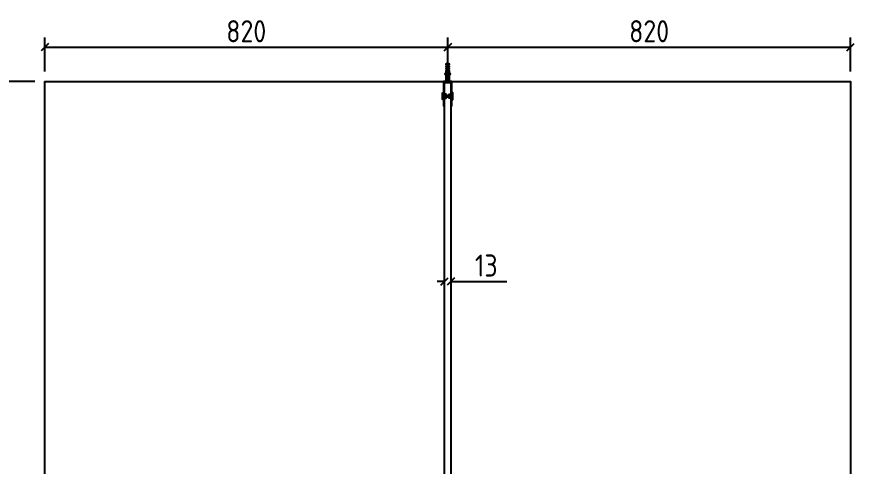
# Model space of a CAD drawing. Header units: inches. Extents: x 129892 to 140765, y 18172 to 24435.
# Drawn here: x 135436 to 137141, y 23241 to 24157 of the extents above; entities that cross this region are included whole.
import ezdxf

# ---------------------------------------------------------------- set-up
doc = ezdxf.new("R2010")
doc.units = ezdxf.units.IN
doc.header["$MEASUREMENT"] = 0
doc.header["$PDMODE"] = 66
doc.styles.add('EXCELSIOR', font='dim.shx', dxfattribs={"height": 45})
doc.dimstyles.new('EXCELSIOR', dxfattribs={"dimtxt": 50, "dimasz": 15, "dimexe": 20, "dimexo": 20, "dimgap": 10, "dimtad": 1, "dimdec": 0, "dimtxsty": 'EXCELSIOR', "dimblk": 'OBLIQUE', "dimcen": 2.5, "dimclrd": 1, "dimclre": 1, "dimclrt": 1, "dimadec": 0, "dimazin": 0, "dimtfac": 1, "dimtdec": 0, "dimtofl": 0, "dimtmove": 0, "dimatfit": 3, "dimfxl": 0, "dimlwd": 25, "dimarcsym": 0})

# ---------------------------------------------------------------- blocks, each defined once
blk = doc.blocks.new('_OBLIQUE')
at = {"color": 0, "linetype": 'ByBlock'}
blk.add_line((-0.5, -0.5), (0.5, 0.5), dxfattribs=at)
blk = doc.blocks.new('*D184')
at = {"color": 1, "lineweight": -2}
for p, q in [((135473.1, 24025), (135376.4, 24025)), ((135473.1, 22525), (135376.4, 22525))]:
    blk.add_line(p, q, dxfattribs=at)
at = {"color": 1, "lineweight": 25}
blk.add_line((135396.4, 24025), (135396.4, 22525), dxfattribs=at)
at = {"layer": 'Defpoints', "color": 0}
for p in [(135493.1, 24025), (135396.4, 22525), (135493.1, 22525)]:
    blk.add_point(p, dxfattribs=at)
at = {"color": 1, "lineweight": 25, "xscale": 15, "yscale": 15, "zscale": 15}
for p, rotation in [((135396.4, 24025), 90), ((135396.4, 22525), 270)]:
    blk.add_blockref('_OBLIQUE', p, dxfattribs=dict(at, rotation=rotation))
at = {"color": 1, "insert": (135363.9, 23275), "char_height": 45, "attachment_point": 5, "rotation": 90, "style": 'EXCELSIOR'}
blk.add_mtext('1500', dxfattribs=at)
blk = doc.blocks.new('*D185')
at = {"color": 1, "lineweight": -2}
for p, q in [((135493.1, 24045), (135493.1, 24114.6)), ((136313.1, 24045), (136313.1, 24114.6))]:
    blk.add_line(p, q, dxfattribs=at)
at = {"color": 1, "lineweight": 25}
blk.add_line((135493.1, 24094.6), (136313.1, 24094.6), dxfattribs=at)
at = {"layer": 'Defpoints', "color": 0}
for p in [(136313.1, 24094.6), (135493.1, 24025), (136313.1, 24025)]:
    blk.add_point(p, dxfattribs=at)
at = {"color": 1, "lineweight": 25, "xscale": 15, "yscale": 15, "zscale": 15, "rotation": 180}
blk.add_blockref('_OBLIQUE', (135493.1, 24094.6), dxfattribs=at)
at = {"color": 1, "lineweight": 25, "xscale": 15, "yscale": 15, "zscale": 15}
blk.add_blockref('_OBLIQUE', (136313.1, 24094.6), dxfattribs=at)
at = {"color": 1, "insert": (135903.1, 24127.1), "char_height": 45, "attachment_point": 5, "style": 'EXCELSIOR'}
blk.add_mtext('820', dxfattribs=at)
blk = doc.blocks.new('*D186')
at = {"color": 1, "lineweight": -2}
for p, q in [((136313.1, 24045), (136313.1, 24114.6)), ((137133.1, 24045), (137133.1, 24114.6))]:
    blk.add_line(p, q, dxfattribs=at)
at = {"color": 1, "lineweight": 25}
blk.add_line((136313.1, 24094.6), (137133.1, 24094.6), dxfattribs=at)
at = {"layer": 'Defpoints', "color": 0}
for p in [(137133.1, 24094.6), (136313.1, 24025), (137133.1, 24025)]:
    blk.add_point(p, dxfattribs=at)
at = {"color": 1, "lineweight": 25, "xscale": 15, "yscale": 15, "zscale": 15, "rotation": 180}
blk.add_blockref('_OBLIQUE', (136313.1, 24094.6), dxfattribs=at)
at = {"color": 1, "lineweight": 25, "xscale": 15, "yscale": 15, "zscale": 15}
blk.add_blockref('_OBLIQUE', (137133.1, 24094.6), dxfattribs=at)
at = {"color": 1, "insert": (136723.1, 24127.1), "char_height": 45, "attachment_point": 5, "style": 'EXCELSIOR'}
blk.add_mtext('820', dxfattribs=at)
blk = doc.blocks.new('A$C7E8D36A7')
for p, q in [((7.5, 18), (7.5, 22)), ((7.5, 18), (7.5, 22)), ((8, 21.4), (7.5, 22)), ((8, 17.8), (7.5, 21.4)), ((7.5, 21.4), (8, 17.8)), ((8, 17.8), (7.5, 18.6)), ((8, 21.4), (8.4, 18.6)), ((8, 21.4), (8.4, 21.4)), ((8.4, 18.6), (8, 17.8)), ((8.7, 22.2), (8.4, 21.4)), ((8.4, 21.4), (8.8, 18.6)), ((8.4, 18.6), (8.8, 18.6)), ((9.4, 17.8), (8.7, 22.2)), ((8.7, 22.2), (9.4, 17.8)), ((9.3, 21.4), (8.7, 22.2)), ((9.4, 17.8), (8.8, 18.6)), ((9.3, 21.4), (9.7, 18.6)), ((9.3, 21.4), (9.8, 21.4)), ((9.7, 18.6), (9.4, 17.8)), ((9.7, 18.6), (10.2, 18.6)), ((10.1, 22.2), (9.8, 21.4)), ((9.8, 21.4), (10.2, 18.6)), ((10.8, 17.8), (10.1, 22.2)), ((10.1, 22.2), (10.8, 17.8)), ((10.7, 21.4), (10.1, 22.2)), ((10.8, 17.8), (10.2, 18.6)), ((10.7, 21.4), (11.1, 18.6)), ((10.7, 21.4), (11.1, 21.4)), ((11.1, 18.6), (10.8, 17.8)), ((11.5, 22.2), (11.1, 21.4)), ((11.1, 21.4), (11.6, 18.6)), ((11.1, 18.6), (11.6, 18.6)), ((12.1, 17.8), (11.5, 22.2)), ((11.5, 22.2), (12.1, 17.8)), ((12.1, 21.4), (11.5, 22.2)), ((12.1, 17.8), (11.6, 18.6)), ((12.1, 21.4), (12.5, 18.6)), ((12.1, 21.4), (12.5, 21.4)), ((12.5, 18.6), (12.1, 17.8)), ((12.9, 22.2), (12.5, 21.4)), ((12.5, 21.4), (12.9, 18.6)), ((12.5, 18.6), (12.9, 18.6)), ((13.5, 17.8), (12.9, 22.2)), ((12.9, 22.2), (13.5, 17.8)), ((13.4, 21.4), (12.9, 22.2)), ((13.5, 17.8), (12.9, 18.6)), ((13.4, 21.4), (13.5, 20.9)), ((13.4, 21.4), (13.5, 21.4)), ((13.5, 18), (13.5, 22)), ((13.5, 17.9), (13.5, 17.8))]:
    blk.add_line(p, q)
blk.add_lwpolyline([(4, 0), (4, 48), (17, 48), (17, 0), (19, 0), (19, 50), (2, 50), (2, 0)], close=True)
for points in [[(0, 13.5), (0, 26.5, -0.414214), (0.5, 27), (2, 27), (2, 13), (0.5, 13, -0.414214)], [(21, 13.5), (21, 26.5, 0.414214), (20.5, 27), (19, 27), (19, 13), (20.5, 13, 0.414214)]]:
    blk.add_lwpolyline(points, format="xyb", close=True)
for points in [[(4, 16), (7.5, 16), (7.5, 24), (4, 24)], [(17, 16), (13.5, 16), (13.5, 24), (17, 24)]]:
    blk.add_lwpolyline(points)
blk = doc.blocks.new('A$C50743CB1')
blk.add_lwpolyline([(16.7, 7.9, 0.247638), (22.8, 10.5), (22.4, 10.8, -0.24938), (16.7, 8.4, 0.369054), (13.7, 7.3, -0.279225), (13.2, 6.9), (12.2, 6.9), (12.2, 8.4, 0.369054), (9.2, 7.3, -0.279225), (8.7, 6.9), (7.7, 6.9), (7.7, 8.4, 0.369054), (4.7, 7.3, -0.279225), (4.2, 6.9), (3.2, 6.9), (3.2, 8.4, 0.569838), (0, 5.7), (27.9, 5.7), (27.9, 5.1), (0, 5.1, 0.569838), (3.2, 2.4), (3.2, 3.9), (4.2, 3.9, -0.279225), (4.7, 3.6, 0.369054), (7.7, 2.4), (7.7, 3.9), (8.7, 3.9, -0.279225), (9.2, 3.6, 0.369054), (12.2, 2.4), (12.2, 3.9), (13.2, 3.9, -0.279225), (13.7, 3.6, 0.369054), (16.7, 2.4, -0.24938), (22.4, 0), (22.8, 0.3, 0.247638), (16.7, 2.9), (16.7, 3.9), (18, 3.9, -0.279225), (18.6, 3.6, 0.369054), (21.5, 2.4), (21.5, 3.1), (23.3, 3.1), (24.1, 2.3), (35, 2.3), (35, 8.5), (24.1, 8.5), (23.3, 7.7), (21.5, 7.7), (21.5, 8.4, 0.369054), (18.6, 7.3, -0.279225), (18, 6.9), (16.7, 6.9)], format="xyb", close=True)
blk = doc.blocks.new('A$C604D7AA8')
for p, q in [((4, 23), (3.2, 22.4)), ((7.6, 23), (3.2, 22.4)), ((3.2, 22.4), (7.6, 23)), ((3.2, 22.4), (4, 22.1)), ((3.2, 18.7), (7.6, 19.4)), ((7.6, 19.4), (3.2, 18.7)), ((4, 19.3), (3.2, 18.7)), ((3.2, 18.7), (4, 18.4)), ((3.3, 24.2), (7.6, 24.9)), ((7.6, 24.9), (3.3, 24.2)), ((4, 24.8), (3.3, 24.2)), ((3.3, 24.2), (4, 23.9)), ((3.3, 20.6), (7.6, 21.2)), ((7.6, 21.2), (3.3, 20.6)), ((4, 21.1), (3.3, 20.6)), ((3.3, 20.6), (4, 20.2)), ((3.3, 16.9), (7.6, 17.5)), ((7.6, 17.5), (3.3, 16.9)), ((4, 17.5), (3.3, 16.9)), ((4.5, 26.7), (3.8, 26.1)), ((7, 26.6), (3.8, 26.1)), ((3.8, 26.1), (4.3, 25.8)), ((4, 24.8), (4.3, 25.8)), ((4, 24.8), (6.7, 25.2)), ((4, 24.8), (6.7, 25.2)), ((4, 23.9), (6.8, 24.3)), ((6.8, 24.3), (4, 23.9)), ((4, 23), (4, 23.9)), ((4, 23), (6.8, 23.4)), ((6.8, 22.5), (4, 22.1)), ((4, 21.1), (4, 22.1)), ((4, 21.1), (6.8, 21.5)), ((4, 21.1), (6.8, 21.5)), ((6.8, 20.6), (4, 20.2)), ((4, 19.3), (4, 20.2)), ((4, 19.3), (6.8, 19.7)), ((4, 19.3), (6.8, 19.7)), ((6.8, 18.8), (4, 18.4)), ((6.8, 18.8), (4, 18.4)), ((4, 17.5), (4, 18.4)), ((4, 17.5), (6.8, 17.9)), ((4, 17.5), (6.8, 17.9)), ((5.1, 28.6), (4.3, 28)), ((5.9, 28.3), (4.3, 28)), ((4.3, 28), (4.8, 27.7)), ((6.5, 26.1), (4.3, 25.8)), ((4.6, 26.7), (4.8, 27.7)), ((4.6, 26.7), (6.2, 27)), ((4.6, 26.7), (6.2, 27)), ((5.9, 28.3), (4.8, 27.7)), ((5.1, 28.6), (5.4, 29.9)), ((5.1, 28.6), (5.9, 28.3)), ((6.2, 27), (5.4, 29.9)), ((6.2, 27), (7, 26.6)), ((7, 26.6), (6.5, 26.1)), ((6.7, 25.2), (6.5, 26.1)), ((6.7, 25.2), (7.6, 24.9)), ((7.6, 24.9), (6.8, 24.3)), ((6.8, 23.4), (6.8, 24.3)), ((6.8, 23.4), (7.6, 23)), ((7.6, 23), (6.8, 22.5)), ((6.8, 22.5), (6.8, 21.5)), ((6.8, 21.5), (7.6, 21.2)), ((7.6, 21.2), (6.8, 20.6)), ((6.8, 19.7), (6.8, 20.6)), ((6.8, 19.7), (7.6, 19.4)), ((7.6, 19.4), (6.8, 18.8)), ((6.8, 17.9), (6.8, 18.8)), ((6.8, 17.9), (7.6, 17.5)), ((7.6, 17.5), (6.8, 17)), ((3.2, 9.6), (7.6, 10.2)), ((7.6, 10.2), (3.2, 9.6)), ((4, 10.2), (3.2, 9.6)), ((3.2, 9.6), (4, 9.3)), ((3.3, 16.9), (4, 16.6)), ((3.3, 15.1), (7.6, 15.7)), ((7.6, 15.7), (3.3, 15.1)), ((4, 15.7), (3.3, 15.1)), ((3.3, 15.1), (4, 14.7)), ((3.3, 13.2), (7.6, 13.9)), ((7.6, 13.9), (3.3, 13.2)), ((4, 13.8), (3.3, 13.2)), ((3.3, 13.2), (4, 12.9)), ((3.3, 11.4), (7.6, 12.1)), ((7.6, 12.1), (3.3, 11.4)), ((4, 12), (3.3, 11.4)), ((3.3, 11.4), (4, 11.1)), ((6.8, 17), (4, 16.6)), ((4, 15.7), (4, 16.6)), ((4, 15.7), (6.8, 16.1)), ((4, 15.7), (6.8, 16.1)), ((6.8, 15.1), (4, 14.7)), ((6.8, 15.1), (4, 14.7)), ((4, 13.8), (4, 14.7)), ((4, 13.8), (6.8, 14.2)), ((6.8, 13.3), (4, 12.9)), ((4, 12), (4, 12.9)), ((4, 12), (6.8, 12.4)), ((4, 12), (6.8, 12.4)), ((6.8, 11.5), (4, 11.1)), ((6.8, 11.5), (4, 11.1)), ((4, 10.2), (4, 11.1)), ((4, 10.2), (6.8, 10.6)), ((4, 10.2), (6.8, 10.6)), ((6.8, 9.7), (4, 9.3)), ((4, 1.5), (4, 9.3)), ((6.8, 17), (6.8, 16.1)), ((6.8, 16.1), (7.6, 15.7)), ((7.6, 15.7), (6.8, 15.1)), ((6.8, 15.1), (6.8, 14.2)), ((6.8, 14.2), (7.6, 13.9)), ((7.6, 13.9), (6.8, 13.3)), ((6.8, 12.4), (6.8, 13.3)), ((6.8, 12.4), (7.6, 12.1)), ((7.6, 12.1), (6.8, 11.5)), ((6.8, 10.6), (6.8, 11.5)), ((6.8, 10.6), (7.6, 10.2)), ((7.6, 10.2), (6.8, 9.7)), ((6.8, 1.5), (6.8, 9.7)), ((3.9, 0), (2, 0)), ((7, 0), (3.9, 0)), ((8.8, 0), (7, 0))]:
    blk.add_line(p, q)
blk.add_lwpolyline([(4, 1.5), (2, 0), (8.8, 0), (6.8, 1.5)])
at = {"rotation": 270}
blk.add_blockref('A$C50743CB1', (0, 39), dxfattribs=at)
blk = doc.blocks.new('*D193')
at = {"color": 1, "lineweight": 25}
for p, q in [((136306.6, 23617.6), (136291.6, 23617.6)), ((136319.6, 23617.6), (136433.8, 23617.6))]:
    blk.add_line(p, q, dxfattribs=at)
at = {"layer": 'Defpoints', "color": 0}
for p in [(136306.6, 23617.6), (136319.6, 23617.6), (136319.6, 23617.6)]:
    blk.add_point(p, dxfattribs=at)
at = {"color": 1, "lineweight": 25, "xscale": 15, "yscale": 15, "zscale": 15}
blk.add_blockref('_OBLIQUE', (136306.6, 23617.6), dxfattribs=at)
at = {"color": 1, "lineweight": 25, "xscale": 15, "yscale": 15, "zscale": 15, "rotation": 180}
blk.add_blockref('_OBLIQUE', (136319.6, 23617.6), dxfattribs=at)
at = {"color": 1, "insert": (136391.7, 23650.1), "char_height": 45, "attachment_point": 5, "style": 'EXCELSIOR'}
blk.add_mtext('13', dxfattribs=at)

msp = doc.modelspace()

# ---------------------------------------------------------------- linework, layer by layer
msp.add_lwpolyline([(135493.1, 22172.6), (135493.1, 24025), (137133.1, 24025), (137133.1, 22172.6)])
msp.add_lwpolyline([(136306.6, 24023), (136319.6, 24023), (136319.6, 22527), (136306.6, 22527)], close=True)

# ---------------------------------------------------------------- block references
at = {"xscale": -1}
msp.add_blockref('A$C604D7AA8', (136318.5, 24023), dxfattribs=at)
msp.add_blockref('A$C7E8D36A7', (136302.6, 23975))

# ---------------------------------------------------------------- dimensions: what is measured, and where the dimension line sits
for base, p1, p2, picture, middle in [((136313.1, 24094.6), (135493.1, 24025), (136313.1, 24025), '*D185', (135903.1, 24127.1)), ((137133.1, 24094.6), (136313.1, 24025), (137133.1, 24025), '*D186', (136723.1, 24127.1)), ((136319.6, 23617.6), (136306.6, 23617.6), (136319.6, 23617.6), '*D193', (136391.7, 23650.1))]:
    dim = msp.add_linear_dim(base=base, p1=p1, p2=p2, dimstyle='EXCELSIOR')
    dim.commit()
    dim.dimension.update_dxf_attribs({"geometry": picture, "text_midpoint": middle})
dim = msp.add_linear_dim(base=(135396.4, 22525), p1=(135493.1, 24025), p2=(135493.1, 22525), angle=90, dimstyle='EXCELSIOR')
dim.commit()
dim.dimension.update_dxf_attribs({"geometry": '*D184', "text_midpoint": (135363.9, 23275)})

doc.saveas('drawing.dxf')
